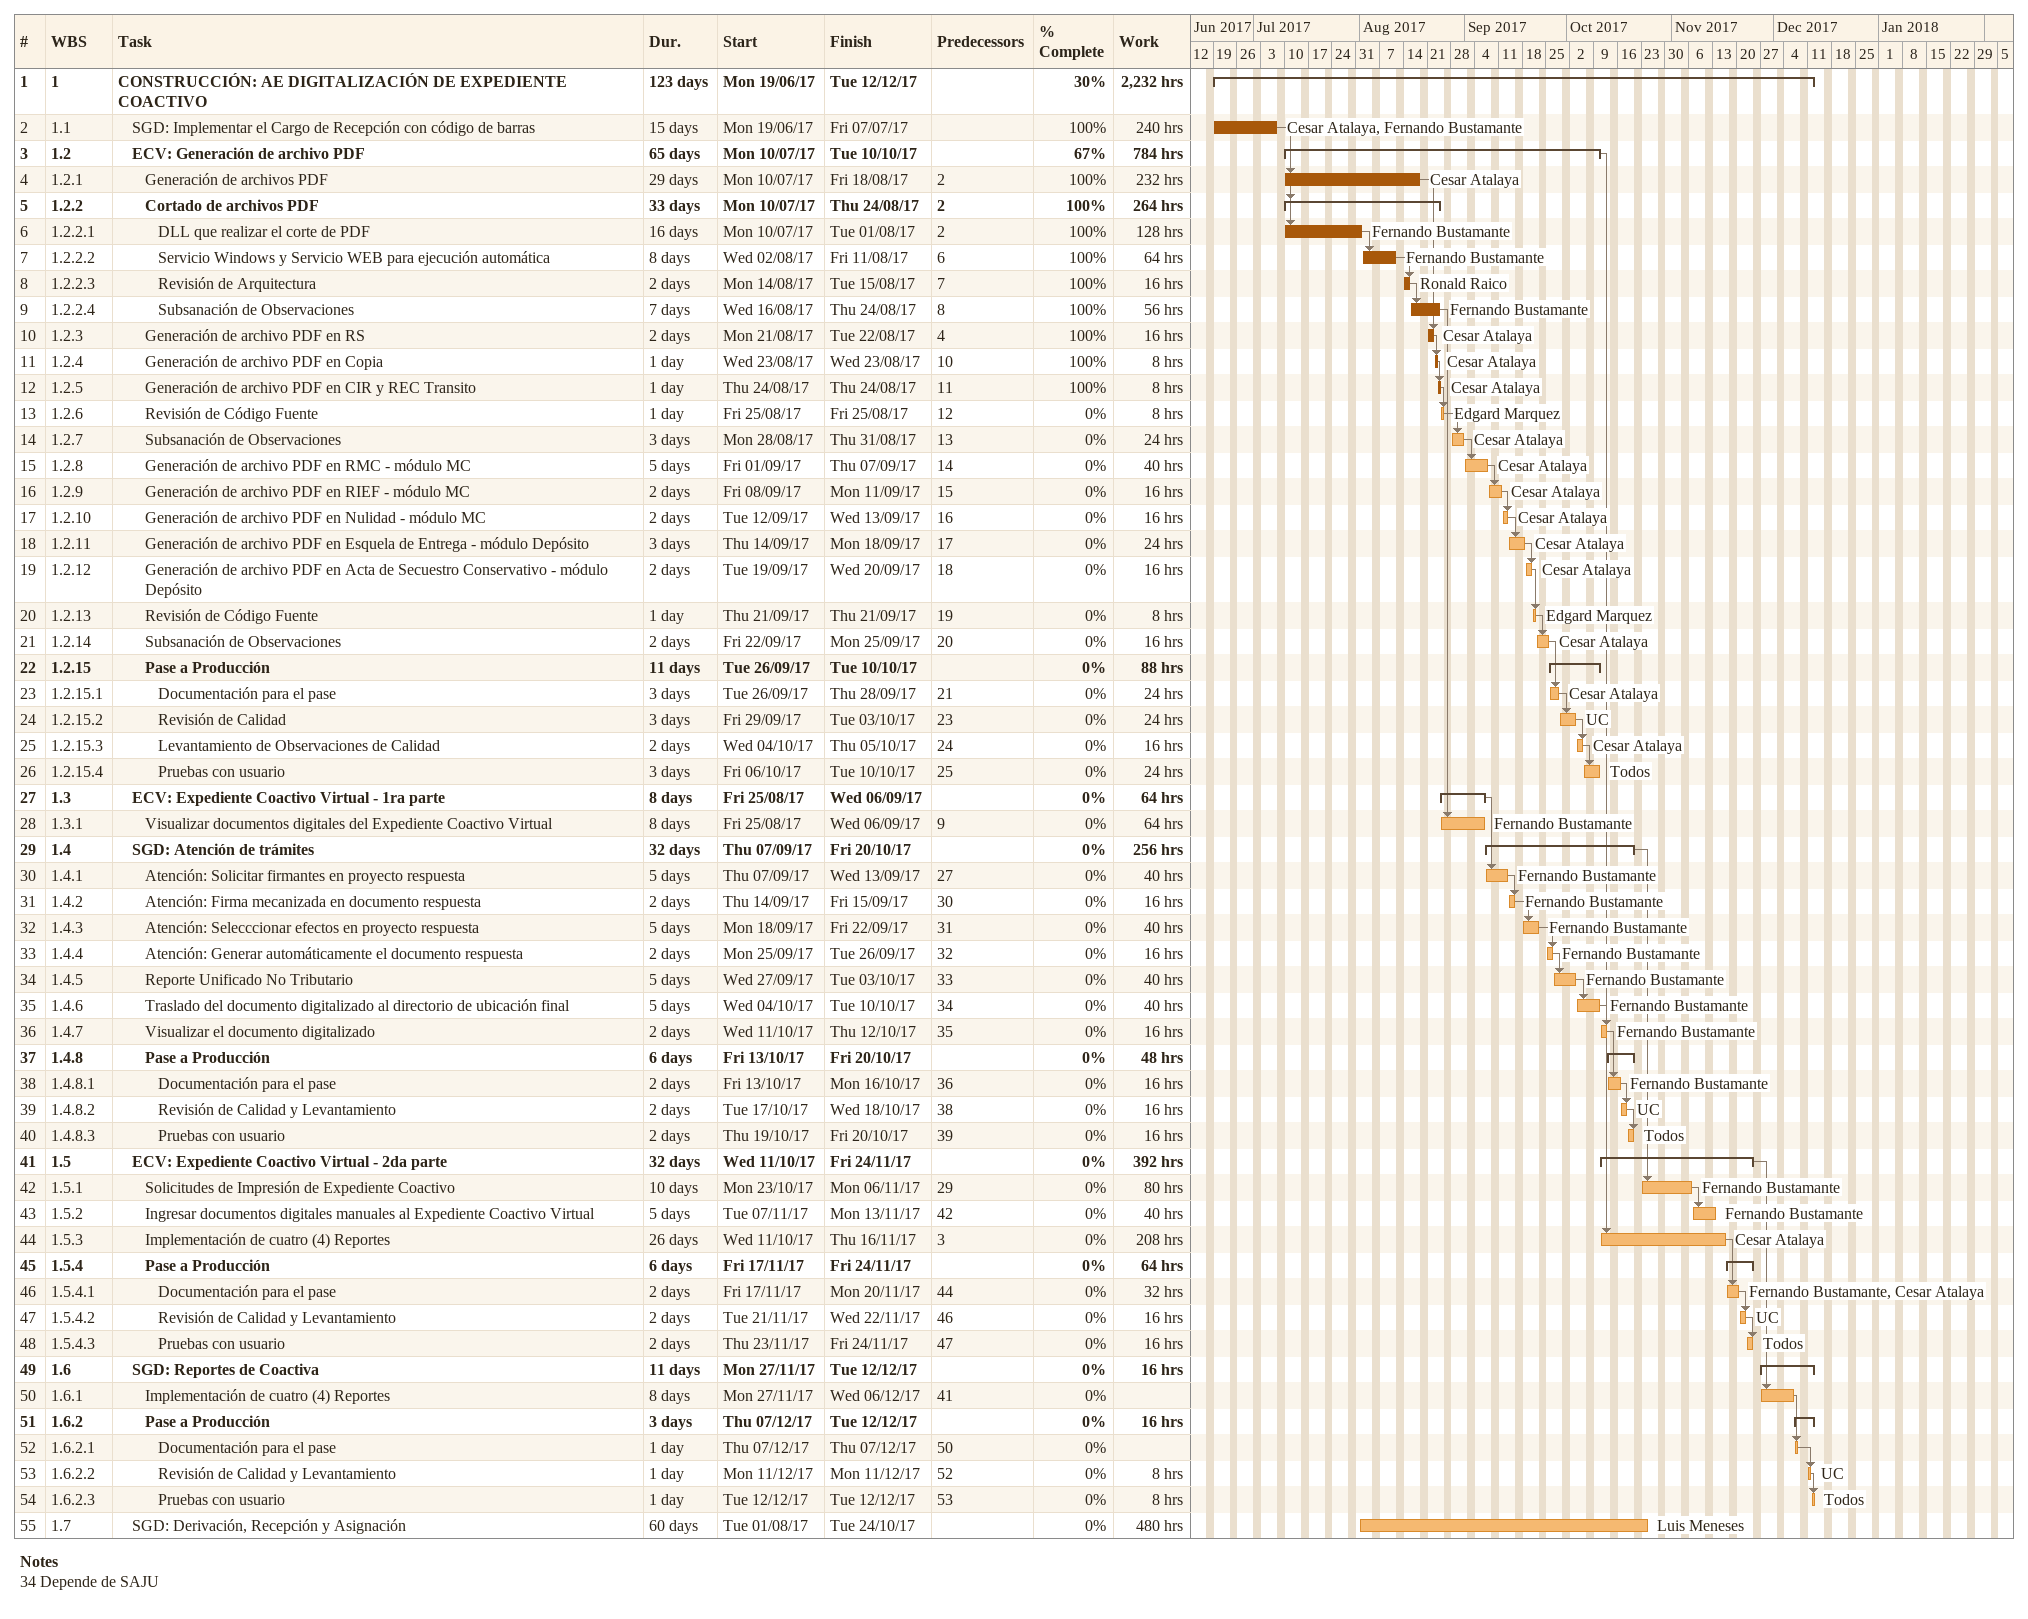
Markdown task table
| ID | WBS | Task | Duration | Start | Finish | Predecessors | Resources | % complete | Work (h) |
|---|---|---|---|---|---|---|---|---|---|
| 1 | 1 | **CONSTRUCCIÓN: AE DIGITALIZACIÓN DE EXPEDIENTE COACTIVO** | 123d | 2017-06-19 | 2017-12-12 |  |  | 30 | 2232 |
| 2 | 1.1 | SGD: Implementar el Cargo de Recepción con código de barras | 15d | 2017-06-19 | 2017-07-07 |  | Cesar Atalaya, Fernando Bustamante | 100 | 240 |
| 3 | 1.2 | **ECV: Generación de archivo PDF** | 65d | 2017-07-10 | 2017-10-10 |  |  | 67 | 784 |
| 4 | 1.2.1 | Generación de archivos PDF | 29d | 2017-07-10 | 2017-08-18 | 2 | Cesar Atalaya | 100 | 232 |
| 5 | 1.2.2 | **Cortado de archivos PDF** | 33d | 2017-07-10 | 2017-08-24 | 2 |  | 100 | 264 |
| 6 | 1.2.2.1 | DLL que realizar el corte de PDF | 16d | 2017-07-10 | 2017-08-01 | 2 | Fernando Bustamante | 100 | 128 |
| 7 | 1.2.2.2 | Servicio Windows y Servicio WEB para ejecución automática | 8d | 2017-08-02 | 2017-08-11 | 6 | Fernando Bustamante | 100 | 64 |
| 8 | 1.2.2.3 | Revisión de Arquitectura | 2d | 2017-08-14 | 2017-08-15 | 7 | Ronald Raico | 100 | 16 |
| 9 | 1.2.2.4 | Subsanación de Observaciones | 7d | 2017-08-16 | 2017-08-24 | 8 | Fernando Bustamante | 100 | 56 |
| 10 | 1.2.3 | Generación de archivo PDF en RS | 2d | 2017-08-21 | 2017-08-22 | 4 | Cesar Atalaya | 100 | 16 |
| 11 | 1.2.4 | Generación de archivo PDF en Copia | 1d | 2017-08-23 | 2017-08-23 | 10 | Cesar Atalaya | 100 | 8 |
| 12 | 1.2.5 | Generación de archivo PDF en CIR y REC Transito | 1d | 2017-08-24 | 2017-08-24 | 11 | Cesar Atalaya | 100 | 8 |
| 13 | 1.2.6 | Revisión de Código Fuente | 1d | 2017-08-25 | 2017-08-25 | 12 | Edgard Marquez | 0 | 8 |
| 14 | 1.2.7 | Subsanación de Observaciones | 3d | 2017-08-28 | 2017-08-31 | 13 | Cesar Atalaya | 0 | 24 |
| 15 | 1.2.8 | Generación de archivo PDF en RMC - módulo MC | 5d | 2017-09-01 | 2017-09-07 | 14 | Cesar Atalaya | 0 | 40 |
| 16 | 1.2.9 | Generación de archivo PDF en RIEF - módulo MC | 2d | 2017-09-08 | 2017-09-11 | 15 | Cesar Atalaya | 0 | 16 |
| 17 | 1.2.10 | Generación de archivo PDF en Nulidad - módulo MC | 2d | 2017-09-12 | 2017-09-13 | 16 | Cesar Atalaya | 0 | 16 |
| 18 | 1.2.11 | Generación de archivo PDF en Esquela de Entrega - módulo Depósito | 3d | 2017-09-14 | 2017-09-18 | 17 | Cesar Atalaya | 0 | 24 |
| 19 | 1.2.12 | Generación de archivo PDF en Acta de Secuestro Conservativo - módulo Depósito | 2d | 2017-09-19 | 2017-09-20 | 18 | Cesar Atalaya | 0 | 16 |
| 20 | 1.2.13 | Revisión de Código Fuente | 1d | 2017-09-21 | 2017-09-21 | 19 | Edgard Marquez | 0 | 8 |
| 21 | 1.2.14 | Subsanación de Observaciones | 2d | 2017-09-22 | 2017-09-25 | 20 | Cesar Atalaya | 0 | 16 |
| 22 | 1.2.15 | **Pase a Producción** | 11d | 2017-09-26 | 2017-10-10 |  |  | 0 | 88 |
| 23 | 1.2.15.1 | Documentación para el pase | 3d | 2017-09-26 | 2017-09-28 | 21 | Cesar Atalaya | 0 | 24 |
| 24 | 1.2.15.2 | Revisión de Calidad | 3d | 2017-09-29 | 2017-10-03 | 23 | UC | 0 | 24 |
| 25 | 1.2.15.3 | Levantamiento de Observaciones de Calidad | 2d | 2017-10-04 | 2017-10-05 | 24 | Cesar Atalaya | 0 | 16 |
| 26 | 1.2.15.4 | Pruebas con usuario | 3d | 2017-10-06 | 2017-10-10 | 25 | Todos | 0 | 24 |
| 27 | 1.3 | **ECV: Expediente Coactivo Virtual - 1ra parte** | 8d | 2017-08-25 | 2017-09-06 |  |  | 0 | 64 |
| 28 | 1.3.1 | Visualizar documentos digitales del Expediente Coactivo Virtual | 8d | 2017-08-25 | 2017-09-06 | 9 | Fernando Bustamante | 0 | 64 |
| 29 | 1.4 | **SGD: Atención de trámites** | 32d | 2017-09-07 | 2017-10-20 |  |  | 0 | 256 |
| 30 | 1.4.1 | Atención: Solicitar firmantes en proyecto respuesta | 5d | 2017-09-07 | 2017-09-13 | 27 | Fernando Bustamante | 0 | 40 |
| 31 | 1.4.2 | Atención: Firma mecanizada en documento respuesta | 2d | 2017-09-14 | 2017-09-15 | 30 | Fernando Bustamante | 0 | 16 |
| 32 | 1.4.3 | Atención: Selecccionar efectos en proyecto respuesta | 5d | 2017-09-18 | 2017-09-22 | 31 | Fernando Bustamante | 0 | 40 |
| 33 | 1.4.4 | Atención: Generar automáticamente el documento respuesta | 2d | 2017-09-25 | 2017-09-26 | 32 | Fernando Bustamante | 0 | 16 |
| 34 | 1.4.5 | Reporte Unificado No Tributario | 5d | 2017-09-27 | 2017-10-03 | 33 | Fernando Bustamante | 0 | 40 |
| 35 | 1.4.6 | Traslado del documento digitalizado al directorio de ubicación final | 5d | 2017-10-04 | 2017-10-10 | 34 | Fernando Bustamante | 0 | 40 |
| 36 | 1.4.7 | Visualizar el documento digitalizado | 2d | 2017-10-11 | 2017-10-12 | 35 | Fernando Bustamante | 0 | 16 |
| 37 | 1.4.8 | **Pase a Producción** | 6d | 2017-10-13 | 2017-10-20 |  |  | 0 | 48 |
| 38 | 1.4.8.1 | Documentación para el pase | 2d | 2017-10-13 | 2017-10-16 | 36 | Fernando Bustamante | 0 | 16 |
| 39 | 1.4.8.2 | Revisión de Calidad y Levantamiento | 2d | 2017-10-17 | 2017-10-18 | 38 | UC | 0 | 16 |
| 40 | 1.4.8.3 | Pruebas con usuario | 2d | 2017-10-19 | 2017-10-20 | 39 | Todos | 0 | 16 |
| 41 | 1.5 | **ECV: Expediente Coactivo Virtual - 2da parte** | 32d | 2017-10-11 | 2017-11-24 |  |  | 0 | 392 |
| 42 | 1.5.1 | Solicitudes de Impresión de Expediente Coactivo | 10d | 2017-10-23 | 2017-11-06 | 29 | Fernando Bustamante | 0 | 80 |
| 43 | 1.5.2 | Ingresar documentos digitales manuales al Expediente Coactivo Virtual | 5d | 2017-11-07 | 2017-11-13 | 42 | Fernando Bustamante | 0 | 40 |
| 44 | 1.5.3 | Implementación de cuatro (4) Reportes | 26d | 2017-10-11 | 2017-11-16 | 3 | Cesar Atalaya | 0 | 208 |
| 45 | 1.5.4 | **Pase a Producción** | 6d | 2017-11-17 | 2017-11-24 |  |  | 0 | 64 |
| 46 | 1.5.4.1 | Documentación para el pase | 2d | 2017-11-17 | 2017-11-20 | 44 | Fernando Bustamante, Cesar Atalaya | 0 | 32 |
| 47 | 1.5.4.2 | Revisión de Calidad y Levantamiento | 2d | 2017-11-21 | 2017-11-22 | 46 | UC | 0 | 16 |
| 48 | 1.5.4.3 | Pruebas con usuario | 2d | 2017-11-23 | 2017-11-24 | 47 | Todos | 0 | 16 |
| 49 | 1.6 | **SGD: Reportes de Coactiva** | 11d | 2017-11-27 | 2017-12-12 |  |  | 0 | 16 |
| 50 | 1.6.1 | Implementación de cuatro (4) Reportes | 8d | 2017-11-27 | 2017-12-06 | 41 |  | 0 |  |
| 51 | 1.6.2 | **Pase a Producción** | 3d | 2017-12-07 | 2017-12-12 |  |  | 0 | 16 |
| 52 | 1.6.2.1 | Documentación para el pase | 1d | 2017-12-07 | 2017-12-07 | 50 |  | 0 |  |
| 53 | 1.6.2.2 | Revisión de Calidad y Levantamiento | 1d | 2017-12-11 | 2017-12-11 | 52 | UC | 0 | 8 |
| 54 | 1.6.2.3 | Pruebas con usuario | 1d | 2017-12-12 | 2017-12-12 | 53 | Todos | 0 | 8 |
| 55 | 1.7 | SGD: Derivación, Recepción y Asignación | 60d | 2017-08-01 | 2017-10-24 |  | Luis Meneses | 0 | 480 |

Notes
- 34: Depende de SAJU
